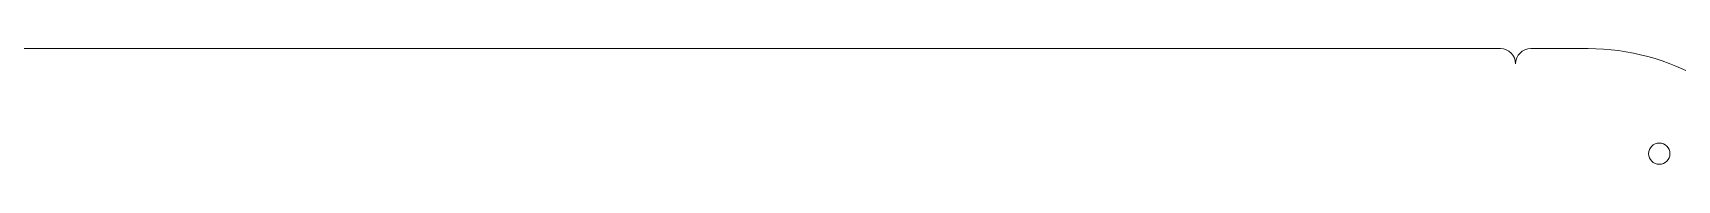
# Model space of a CAD drawing. Header units: millimetres. Extents: x -13 to 587, y 0 to 600.
# Drawn here: x 165.7 to 381.7, y 446.3 to 461.5 of the extents above; entities that cross this region are included whole.
import ezdxf

# ---------------------------------------------------------------- set-up
doc = ezdxf.new("R2010")
doc.units = ezdxf.units.MM
doc.layers.add('Cut_First', color=1, linetype='Continuous', lineweight=20, true_color=0xff0000)
doc.layers.add('Cut_Second', color=1, linetype='Continuous', lineweight=20, true_color=0xff0000)

msp = doc.modelspace()

# ---------------------------------------------------------------- linework, layer by layer
at = {"layer": 'Cut_First'}
msp.add_circle((379.36, 447.69), 1.4, dxfattribs=at)
at = {"layer": 'Cut_Second'}
for p, q in [((156.23, 461.54), (358.49, 461.54)), ((370.04, 461.54), (362.49, 461.54))]:
    msp.add_line(p, q, dxfattribs=at)
for centre, radius, start, end in [((358.49, 459.54), 2, 0, 90), ((362.49, 459.54), 2, 90, 180), ((370.04, 431.54), 30, 30, 90)]:
    msp.add_arc(centre, radius, start, end, dxfattribs=at)

doc.saveas('drawing.dxf')
